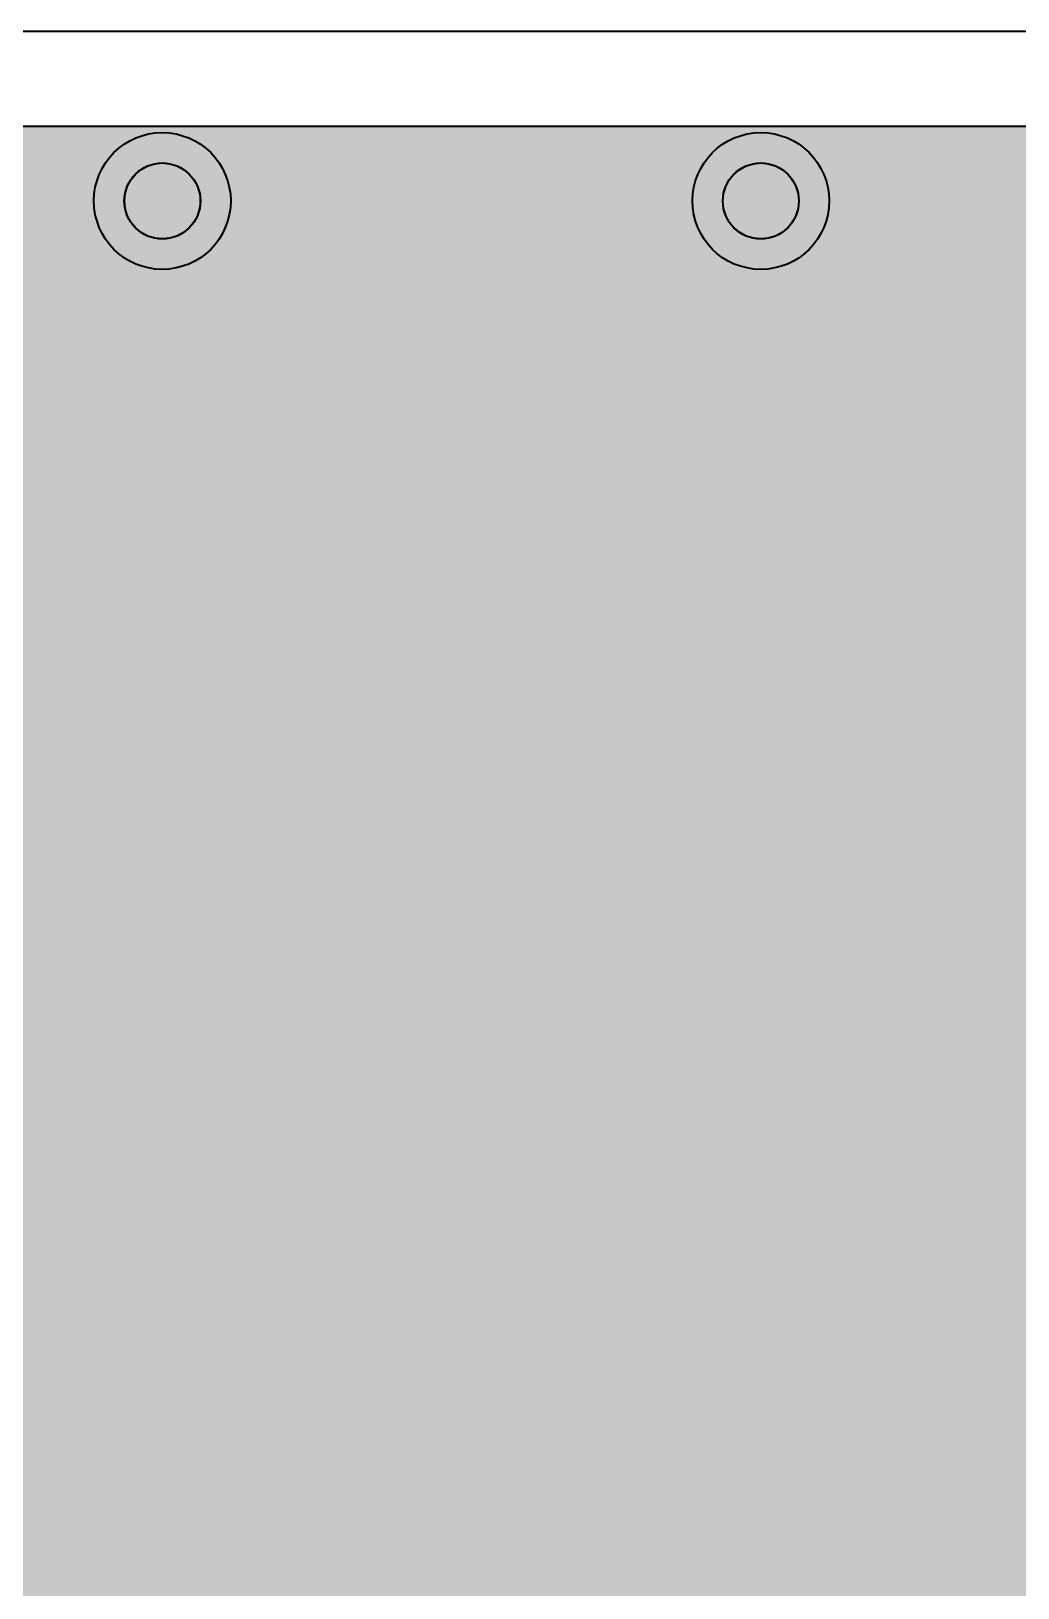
# Model space of a CAD drawing. Header units: millimetres. Extents: x 3.5 to 57, y 2.4 to 42.4.
# Drawn here: x 17.48 to 24.07, y 32.02 to 42.43 of the extents above; entities that cross this region are included whole.
import ezdxf

# ---------------------------------------------------------------- set-up
doc = ezdxf.new("R2010")
doc.units = ezdxf.units.MM
for name, color, linetype in [('bottom_copper', 7, 'Continuous'), ('drill_plated', 7, 'Continuous'), ('outline', 7, 'Continuous'), ('top_copper', 7, 'Continuous'), ('top_silk', 7, 'Continuous')]:
    doc.layers.add(name, color=color, linetype=linetype)

# ---------------------------------------------------------------- blocks, each defined once
blk = doc.blocks.new('Block6807')
at = {"layer": 'bottom_copper', "lineweight": 40}
blk.add_hatch(color=7, dxfattribs=at).paths.add_polyline_path([(9.5036, 0), (0.9636, 0), (0.9636, 38.9999), (9.5036, 38.9999), (9.5036, 0)], flags=0)
at = {"layer": 'bottom_copper', "color": 7, "lineweight": 40}
blk.add_lwpolyline([(9.5036, 0), (0.9636, 0), (0.9636, 38.9999), (9.5036, 38.9999), (9.5036, 0)], close=True, dxfattribs=at)
blk = doc.blocks.new('Block28385')
at = {"layer": 'top_copper', "lineweight": 40}
blk.add_hatch(color=7, dxfattribs=at).paths.add_polyline_path([(9.5036, 0), (0.9636, 0), (0.9636, 38.9999), (9.5036, 38.9999), (9.5036, 0)], flags=0)
at = {"layer": 'top_copper', "color": 7, "lineweight": 40}
blk.add_lwpolyline([(9.5036, 0), (0.9636, 0), (0.9636, 38.9999), (9.5036, 38.9999), (9.5036, 0)], close=True, dxfattribs=at)

msp = doc.modelspace()

# ---------------------------------------------------------------- hatches: boundary and pattern name
at = {"layer": 'bottom_copper', "lineweight": 40}
for points in [[(18.605, 41.242), (18.59, 41.194), (18.567, 41.151), (18.535, 41.112), (18.497, 41.081), (18.453, 41.057), (18.405, 41.043), (18.355, 41.038), (18.306, 41.043), (18.258, 41.057), (18.214, 41.081), (18.176, 41.112), (18.144, 41.151), (18.121, 41.194), (18.106, 41.242), (18.102, 41.292), (18.106, 41.341), (18.121, 41.389), (18.144, 41.433), (18.176, 41.471), (18.214, 41.503), (18.258, 41.526), (18.306, 41.541), (18.355, 41.546), (18.405, 41.541), (18.453, 41.526), (18.497, 41.503), (18.535, 41.471), (18.567, 41.433), (18.59, 41.389), (18.605, 41.341), (18.61, 41.292), (18.605, 41.242)], [(22.605, 41.242), (22.59, 41.194), (22.567, 41.151), (22.535, 41.112), (22.497, 41.081), (22.453, 41.057), (22.405, 41.043), (22.355, 41.038), (22.306, 41.043), (22.258, 41.057), (22.214, 41.081), (22.176, 41.112), (22.144, 41.151), (22.121, 41.194), (22.106, 41.242), (22.102, 41.292), (22.106, 41.341), (22.121, 41.389), (22.144, 41.433), (22.176, 41.471), (22.214, 41.503), (22.258, 41.526), (22.306, 41.541), (22.355, 41.546), (22.405, 41.541), (22.453, 41.526), (22.497, 41.503), (22.535, 41.471), (22.567, 41.433), (22.59, 41.389), (22.605, 41.341), (22.61, 41.292), (22.605, 41.242)]]:
    msp.add_hatch(color=7, dxfattribs=at).paths.add_polyline_path(points, flags=0)
at = {"layer": 'drill_plated', "lineweight": 40}
for points in [[(18.605, 41.242), (18.59, 41.194), (18.567, 41.151), (18.535, 41.112), (18.497, 41.081), (18.453, 41.057), (18.405, 41.043), (18.355, 41.038), (18.306, 41.043), (18.258, 41.057), (18.214, 41.081), (18.176, 41.112), (18.144, 41.151), (18.121, 41.194), (18.106, 41.242), (18.102, 41.292), (18.106, 41.341), (18.121, 41.389), (18.144, 41.433), (18.176, 41.471), (18.214, 41.503), (18.258, 41.526), (18.306, 41.541), (18.355, 41.546), (18.405, 41.541), (18.453, 41.526), (18.497, 41.503), (18.535, 41.471), (18.567, 41.433), (18.59, 41.389), (18.605, 41.341), (18.61, 41.292), (18.605, 41.242)], [(22.605, 41.242), (22.59, 41.194), (22.567, 41.151), (22.535, 41.112), (22.497, 41.081), (22.453, 41.057), (22.405, 41.043), (22.355, 41.038), (22.306, 41.043), (22.258, 41.057), (22.214, 41.081), (22.176, 41.112), (22.144, 41.151), (22.121, 41.194), (22.106, 41.242), (22.102, 41.292), (22.106, 41.341), (22.121, 41.389), (22.144, 41.433), (22.176, 41.471), (22.214, 41.503), (22.258, 41.526), (22.306, 41.541), (22.355, 41.546), (22.405, 41.541), (22.453, 41.526), (22.497, 41.503), (22.535, 41.471), (22.567, 41.433), (22.59, 41.389), (22.605, 41.341), (22.61, 41.292), (22.605, 41.242)]]:
    msp.add_hatch(color=7, dxfattribs=at).paths.add_polyline_path(points, flags=0)
at = {"layer": 'top_copper', "lineweight": 40}
for points in [[(18.605, 41.242), (18.59, 41.194), (18.567, 41.151), (18.535, 41.112), (18.497, 41.081), (18.453, 41.057), (18.405, 41.043), (18.355, 41.038), (18.306, 41.043), (18.258, 41.057), (18.214, 41.081), (18.176, 41.112), (18.144, 41.151), (18.121, 41.194), (18.106, 41.242), (18.102, 41.292), (18.106, 41.341), (18.121, 41.389), (18.144, 41.433), (18.176, 41.471), (18.214, 41.503), (18.258, 41.526), (18.306, 41.541), (18.355, 41.546), (18.405, 41.541), (18.453, 41.526), (18.497, 41.503), (18.535, 41.471), (18.567, 41.433), (18.59, 41.389), (18.605, 41.341), (18.61, 41.292), (18.605, 41.242)], [(22.605, 41.242), (22.59, 41.194), (22.567, 41.151), (22.535, 41.112), (22.497, 41.081), (22.453, 41.057), (22.405, 41.043), (22.355, 41.038), (22.306, 41.043), (22.258, 41.057), (22.214, 41.081), (22.176, 41.112), (22.144, 41.151), (22.121, 41.194), (22.106, 41.242), (22.102, 41.292), (22.106, 41.341), (22.121, 41.389), (22.144, 41.433), (22.176, 41.471), (22.214, 41.503), (22.258, 41.526), (22.306, 41.541), (22.355, 41.546), (22.405, 41.541), (22.453, 41.526), (22.497, 41.503), (22.535, 41.471), (22.567, 41.433), (22.59, 41.389), (22.605, 41.341), (22.61, 41.292), (22.605, 41.242)]]:
    msp.add_hatch(color=7, dxfattribs=at).paths.add_polyline_path(points, flags=0)

# ---------------------------------------------------------------- linework, layer by layer
at = {"layer": 'bottom_copper', "color": 7, "lineweight": 40}
msp.add_line((15.459, 41.792), (27.27, 41.792), dxfattribs=at)
for points in [[(18.605, 41.242), (18.59, 41.194), (18.567, 41.151), (18.535, 41.112), (18.497, 41.081), (18.453, 41.057), (18.405, 41.043), (18.355, 41.038), (18.306, 41.043), (18.258, 41.057), (18.214, 41.081), (18.176, 41.112), (18.144, 41.151), (18.121, 41.194), (18.106, 41.242), (18.102, 41.292), (18.106, 41.341), (18.121, 41.389), (18.144, 41.433), (18.176, 41.471), (18.214, 41.503), (18.258, 41.526), (18.306, 41.541), (18.355, 41.546), (18.405, 41.541), (18.453, 41.526), (18.497, 41.503), (18.535, 41.471), (18.567, 41.433), (18.59, 41.389), (18.605, 41.341), (18.61, 41.292), (18.605, 41.242)], [(22.605, 41.242), (22.59, 41.194), (22.567, 41.151), (22.535, 41.112), (22.497, 41.081), (22.453, 41.057), (22.405, 41.043), (22.355, 41.038), (22.306, 41.043), (22.258, 41.057), (22.214, 41.081), (22.176, 41.112), (22.144, 41.151), (22.121, 41.194), (22.106, 41.242), (22.102, 41.292), (22.106, 41.341), (22.121, 41.389), (22.144, 41.433), (22.176, 41.471), (22.214, 41.503), (22.258, 41.526), (22.306, 41.541), (22.355, 41.546), (22.405, 41.541), (22.453, 41.526), (22.497, 41.503), (22.535, 41.471), (22.567, 41.433), (22.59, 41.389), (22.605, 41.341), (22.61, 41.292), (22.605, 41.242)]]:
    msp.add_lwpolyline(points, close=True, dxfattribs=at)
for centre, major_axis in [((18.355, 41.292), (0.457, 0)), ((22.355, 41.292), (0.457, 0)), ((18.355, 41.292), (0.254, 0)), ((22.355, 41.292), (0.254, 0))]:
    msp.add_ellipse(centre, major_axis=major_axis, ratio=1, dxfattribs=at)
at = {"layer": 'drill_plated', "color": 7, "lineweight": 40}
for points in [[(18.605, 41.242), (18.59, 41.194), (18.567, 41.151), (18.535, 41.112), (18.497, 41.081), (18.453, 41.057), (18.405, 41.043), (18.355, 41.038), (18.306, 41.043), (18.258, 41.057), (18.214, 41.081), (18.176, 41.112), (18.144, 41.151), (18.121, 41.194), (18.106, 41.242), (18.102, 41.292), (18.106, 41.341), (18.121, 41.389), (18.144, 41.433), (18.176, 41.471), (18.214, 41.503), (18.258, 41.526), (18.306, 41.541), (18.355, 41.546), (18.405, 41.541), (18.453, 41.526), (18.497, 41.503), (18.535, 41.471), (18.567, 41.433), (18.59, 41.389), (18.605, 41.341), (18.61, 41.292), (18.605, 41.242)], [(22.605, 41.242), (22.59, 41.194), (22.567, 41.151), (22.535, 41.112), (22.497, 41.081), (22.453, 41.057), (22.405, 41.043), (22.355, 41.038), (22.306, 41.043), (22.258, 41.057), (22.214, 41.081), (22.176, 41.112), (22.144, 41.151), (22.121, 41.194), (22.106, 41.242), (22.102, 41.292), (22.106, 41.341), (22.121, 41.389), (22.144, 41.433), (22.176, 41.471), (22.214, 41.503), (22.258, 41.526), (22.306, 41.541), (22.355, 41.546), (22.405, 41.541), (22.453, 41.526), (22.497, 41.503), (22.535, 41.471), (22.567, 41.433), (22.59, 41.389), (22.605, 41.341), (22.61, 41.292), (22.605, 41.242)]]:
    msp.add_lwpolyline(points, close=True, dxfattribs=at)
for centre in [(18.355, 41.292), (22.355, 41.292)]:
    msp.add_ellipse(centre, major_axis=(0.254, 0), ratio=1, dxfattribs=at)
at = {"layer": 'outline', "color": 7, "lineweight": 40}
msp.add_line((8.97, 42.427), (50.97, 42.427), dxfattribs=at)
at = {"layer": 'top_copper', "color": 7, "lineweight": 40}
msp.add_line((15.459, 41.792), (27.27, 41.792), dxfattribs=at)
for points in [[(18.605, 41.242), (18.59, 41.194), (18.567, 41.151), (18.535, 41.112), (18.497, 41.081), (18.453, 41.057), (18.405, 41.043), (18.355, 41.038), (18.306, 41.043), (18.258, 41.057), (18.214, 41.081), (18.176, 41.112), (18.144, 41.151), (18.121, 41.194), (18.106, 41.242), (18.102, 41.292), (18.106, 41.341), (18.121, 41.389), (18.144, 41.433), (18.176, 41.471), (18.214, 41.503), (18.258, 41.526), (18.306, 41.541), (18.355, 41.546), (18.405, 41.541), (18.453, 41.526), (18.497, 41.503), (18.535, 41.471), (18.567, 41.433), (18.59, 41.389), (18.605, 41.341), (18.61, 41.292), (18.605, 41.242)], [(22.605, 41.242), (22.59, 41.194), (22.567, 41.151), (22.535, 41.112), (22.497, 41.081), (22.453, 41.057), (22.405, 41.043), (22.355, 41.038), (22.306, 41.043), (22.258, 41.057), (22.214, 41.081), (22.176, 41.112), (22.144, 41.151), (22.121, 41.194), (22.106, 41.242), (22.102, 41.292), (22.106, 41.341), (22.121, 41.389), (22.144, 41.433), (22.176, 41.471), (22.214, 41.503), (22.258, 41.526), (22.306, 41.541), (22.355, 41.546), (22.405, 41.541), (22.453, 41.526), (22.497, 41.503), (22.535, 41.471), (22.567, 41.433), (22.59, 41.389), (22.605, 41.341), (22.61, 41.292), (22.605, 41.242)]]:
    msp.add_lwpolyline(points, close=True, dxfattribs=at)
for centre, major_axis in [((18.355, 41.292), (0.457, 0)), ((22.355, 41.292), (0.457, 0)), ((18.355, 41.292), (0.254, 0)), ((22.355, 41.292), (0.254, 0))]:
    msp.add_ellipse(centre, major_axis=major_axis, ratio=1, dxfattribs=at)
at = {"layer": 'top_silk', "color": 7, "lineweight": 40}
msp.add_line((8.97, 42.427), (50.97, 42.427), dxfattribs=at)

# ---------------------------------------------------------------- block references
at = {"layer": 'bottom_copper'}
msp.add_blockref('Block6807', (15.64, 2.792), dxfattribs=at)
at = {"layer": 'top_copper'}
msp.add_blockref('Block28385', (15.64, 2.792), dxfattribs=at)

doc.saveas('drawing.dxf')
